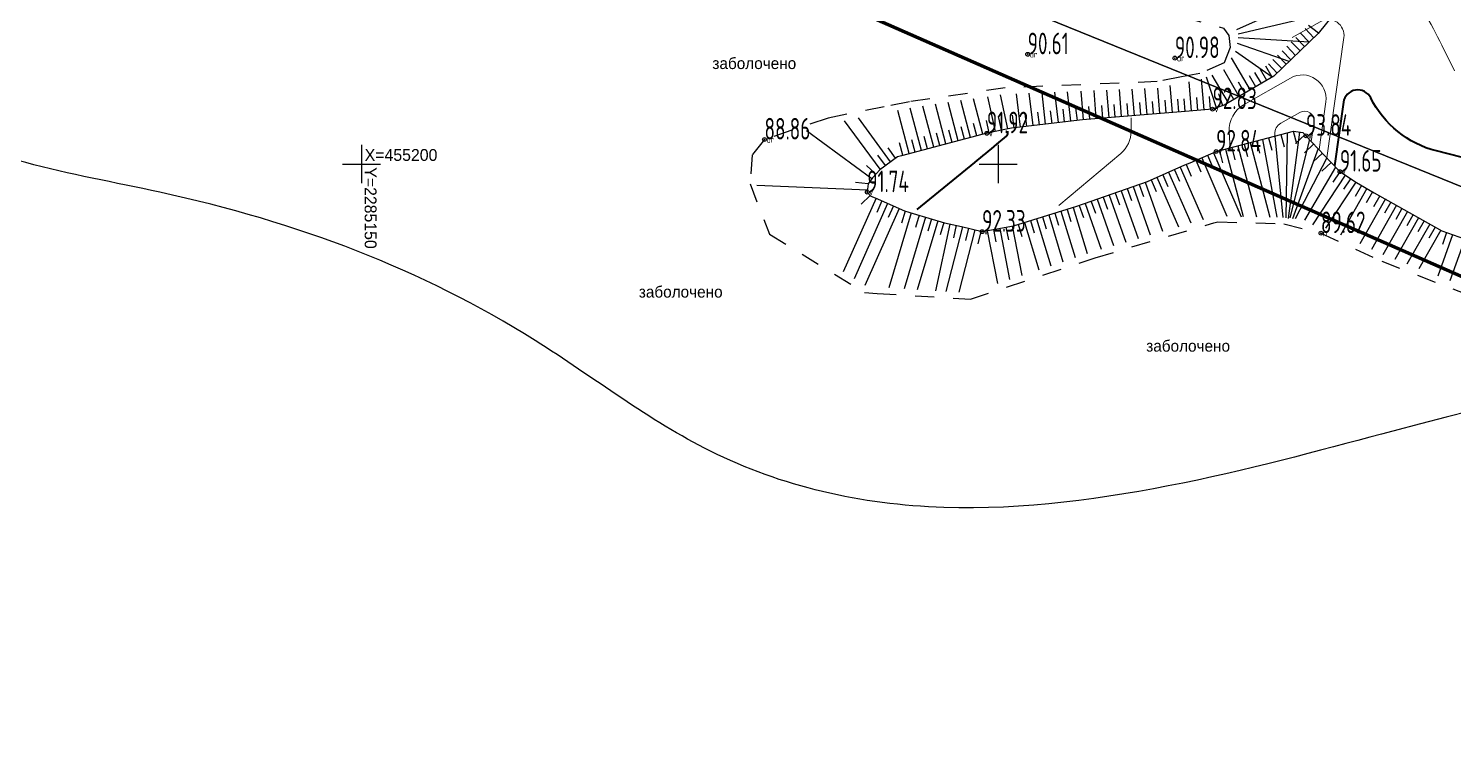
# Model space of a CAD drawing. Header units: metres. Extents: x 2284092 to 2335310, y 454860 to 483236.
# Drawn here: x 2285123.8 to 2285235.8, y 455154.5 to 455210.7 of the extents above; entities that cross this region are included whole.
import ezdxf

# ---------------------------------------------------------------- set-up
doc = ezdxf.new("R2010")
doc.units = ezdxf.units.M
doc.header["$PDMODE"] = 32
doc.header["$PDSIZE"] = 0.3
doc.linetypes.add('ЛИНИЯ_1.5-1.5', pattern=[3, 1.5, -1.5])
for name, color, linetype in [('-_линия', 7, 'Continuous'), ('0 @ 0.5', 7, 'Continuous'), ('Eg.14_Ограждения', 7, 'Continuous'), ('INHABITED', 14, 'Continuous'), ('MUNICIPAL', 14, 'Continuous'), ('Pn', 7, 'Continuous'), ('Pur', 7, 'Continuous'), ('Pv', 7, 'Continuous'), ('T', 7, 'Continuous'), ('КОД', 7, 'Continuous')]:
    doc.layers.add(name, color=color, linetype=linetype)
doc.styles.get("Standard").update_dxf_attribs({"font": 'eskdu.shx'})
doc.styles.add('Рубленый (Р-131)', font='p131.ttf')
doc.linetypes.add('КОНТУР', pattern='A,0,-0.5,[133,ltypeshp.shx,S=0.05,R=0,X=-0.5,Y=0],-0.5', length=1)
doc.linetypes.add('ЛИНИЯ_СВЯЗИ', pattern='A,4.5,[133,ltypeshp.shx,S=0.2,R=0,X=-0.2,Y=0],1e-05,[133,ltypeshp.shx,S=0.15,R=0,X=-0.15,Y=0],1e-05,[133,ltypeshp.shx,S=0.1,R=0,X=-0.1,Y=0],1e-05,[133,ltypeshp.shx,S=0.05,R=0,X=-0.05,Y=0],4.5,-2', length=11.00003)

# ---------------------------------------------------------------- blocks, each defined once
blk = doc.blocks.new('Крест сетки')
at = {"color": 72, "linetype": 'Continuous'}
for p, q in [((0, 3), (0, -3)), ((-3, 0), (3, 0))]:
    blk.add_line(p, q, dxfattribs=at)

msp = doc.modelspace()

# ---------------------------------------------------------------- linework, layer by layer
at = {"layer": '-_линия', "color": 1, "lineweight": 100}
msp.add_lwpolyline([(2285105.13, 455277.24), (2285117.4, 455259.73), (2285144.62, 455235.58), (2285171.81, 455219.58), (2285240.61, 455189.33), (2285360, 455273.88), (2285357.65, 455293.4), (2285424.76, 455347.94), (2285357.37, 455373.11), (2285280.03, 455419.53), (2285266.62, 455433.92), (2285255.62, 455428.3), (2285226.87, 455420.54), (2285211.36, 455393), (2285192.75, 455364.76), (2285174.58, 455340.43), (2285155.32, 455328.55), (2285142.87, 455312.81), (2285125.4, 455297.81), (2285117.19, 455291.73), (2285115.97, 455282.88)], close=True, dxfattribs=at)
at = {"linetype": 'Continuous'}
for p, q in [((2285228.15, 455214.76), (2285218.73, 455210.56)), ((2285225.15, 455210.28), (2285224.37, 455210.9)), ((2285224.07, 455209.23), (2285223.38, 455209.95)), ((2285224.43, 455209.58), (2285223.74, 455210.3)), ((2285224.79, 455209.93), (2285224.1, 455210.65)), ((2285222.99, 455208.19), (2285222.3, 455208.91)), ((2285223.35, 455208.54), (2285222.66, 455209.26)), ((2285223.71, 455208.89), (2285223.02, 455209.61)), ((2285219.81, 455205.82), (2285218.33, 455208.36)), ((2285221.53, 455206.83), (2285221.03, 455207.7)), ((2285221.91, 455207.15), (2285221.22, 455207.87)), ((2285222.27, 455207.5), (2285221.58, 455208.22)), ((2285222.63, 455207.85), (2285221.94, 455208.57)), ((2285215.19, 455204.18), (2285215, 455206.46)), ((2285216.18, 455204.26), (2285215.98, 455206.68)), ((2285217.16, 455204.43), (2285216.36, 455206.82)), ((2285218.08, 455204.82), (2285216.8, 455207)), ((2285218.94, 455205.32), (2285217.73, 455207.4)), ((2285219.37, 455205.57), (2285218.87, 455206.44)), ((2285220.24, 455206.08), (2285219.73, 455206.94)), ((2285220.67, 455206.33), (2285220.16, 455207.19)), ((2285221.1, 455206.58), (2285220.6, 455207.44)), ((2285199.78, 455202.56), (2285199.2, 455205.29)), ((2285200.76, 455202.77), (2285200.19, 455205.43)), ((2285201.75, 455202.91), (2285201.44, 455205.53)), ((2285202.74, 455203.03), (2285202.44, 455205.57)), ((2285203.73, 455203.14), (2285203.45, 455205.61)), ((2285204.73, 455203.26), (2285204.45, 455205.65)), ((2285205.72, 455203.37), (2285205.45, 455205.69)), ((2285206.71, 455203.49), (2285206.53, 455205.73)), ((2285207.71, 455203.57), (2285207.53, 455205.77)), ((2285208.71, 455203.65), (2285208.53, 455205.81)), ((2285209.7, 455203.73), (2285209.53, 455205.85)), ((2285210.7, 455203.81), (2285210.53, 455205.9)), ((2285211.7, 455203.9), (2285211.53, 455205.94)), ((2285212.69, 455203.98), (2285212.53, 455205.97)), ((2285213.69, 455204.06), (2285213.52, 455206.17)), ((2285216.68, 455204.31), (2285216.6, 455205.3)), ((2285217.64, 455204.58), (2285217.32, 455205.53)), ((2285218.51, 455205.07), (2285218.01, 455205.93)), ((2285193, 455200.82), (2285192.11, 455204.21)), ((2285193.97, 455201.07), (2285193.1, 455204.4)), ((2285194.94, 455201.32), (2285194.09, 455204.55)), ((2285195.9, 455201.58), (2285195.09, 455204.7)), ((2285196.87, 455201.83), (2285196.08, 455204.84)), ((2285197.84, 455202.08), (2285197.08, 455204.99)), ((2285198.81, 455202.34), (2285198.07, 455205.13)), ((2285204.23, 455203.2), (2285204.11, 455204.19)), ((2285205.22, 455203.32), (2285205.11, 455204.31)), ((2285206.22, 455203.43), (2285206.1, 455204.43)), ((2285207.21, 455203.53), (2285207.13, 455204.52)), ((2285208.21, 455203.61), (2285208.13, 455204.61)), ((2285209.2, 455203.69), (2285209.12, 455204.69)), ((2285210.2, 455203.77), (2285210.12, 455204.77)), ((2285211.2, 455203.86), (2285211.12, 455204.85)), ((2285212.19, 455203.94), (2285212.11, 455204.93)), ((2285213.19, 455204.02), (2285213.11, 455205.02)), ((2285214.19, 455204.1), (2285214.11, 455205.1)), ((2285214.69, 455204.14), (2285214.61, 455205.14)), ((2285215.68, 455204.22), (2285215.6, 455205.22)), ((2285190.74, 455199.59), (2285187.94, 455203.41)), ((2285191.55, 455200.18), (2285189.02, 455203.63)), ((2285198.32, 455202.21), (2285198.07, 455203.18)), ((2285199.29, 455202.45), (2285199.08, 455203.43)), ((2285200.27, 455202.66), (2285200.06, 455203.64)), ((2285201.25, 455202.85), (2285201.13, 455203.85)), ((2285202.24, 455202.97), (2285202.13, 455203.96)), ((2285203.24, 455203.08), (2285203.12, 455204.08)), ((2285190.07, 455198.85), (2285184.96, 455202.61)), ((2285194.45, 455201.2), (2285194.2, 455202.16)), ((2285195.42, 455201.45), (2285195.17, 455202.42)), ((2285196.39, 455201.7), (2285196.13, 455202.67)), ((2285197.35, 455201.96), (2285197.1, 455202.92)), ((2285220.76, 455201.94), (2285221.89, 455195.84)), ((2285221.24, 455202.07), (2285221.5, 455201.1)), ((2285221.73, 455202.2), (2285222.36, 455195.79)), ((2285222.21, 455202.33), (2285222.47, 455201.36)), ((2285222.7, 455202.45), (2285222.6, 455195.78)), ((2285223.67, 455202.52), (2285222.77, 455195.73)), ((2285224.44, 455201.94), (2285222.91, 455195.77)), ((2285223.18, 455202.58), (2285223.43, 455201.61)), ((2285224.09, 455202.31), (2285223.36, 455201.63)), ((2285191.95, 455200.47), (2285191.36, 455201.28)), ((2285192.52, 455200.69), (2285192.26, 455201.66)), ((2285193.48, 455200.94), (2285193.23, 455201.91)), ((2285216.9, 455200.89), (2285219.08, 455195.86)), ((2285217.38, 455201.05), (2285217.63, 455200.09)), ((2285217.86, 455201.18), (2285219.25, 455195.88)), ((2285218.34, 455201.31), (2285218.6, 455200.34)), ((2285218.83, 455201.44), (2285220.3, 455195.85)), ((2285219.31, 455201.56), (2285219.57, 455200.6)), ((2285219.79, 455201.69), (2285221.34, 455195.82)), ((2285220.28, 455201.82), (2285220.53, 455200.85)), ((2285225.12, 455201.22), (2285223.12, 455195.71)), ((2285224.78, 455201.58), (2285224.05, 455200.89)), ((2285225.47, 455200.85), (2285224.74, 455200.17)), ((2285190.4, 455199.22), (2285189.66, 455199.89)), ((2285191.14, 455199.88), (2285190.55, 455200.69)), ((2285214.3, 455199.76), (2285216.11, 455195.65)), ((2285214.76, 455199.97), (2285215.15, 455199.05)), ((2285215.53, 455200.3), (2285215.92, 455199.38)), ((2285215.99, 455200.5), (2285217.97, 455195.9)), ((2285216.45, 455200.69), (2285216.84, 455199.78)), ((2285225.81, 455200.49), (2285223.33, 455195.7)), ((2285226.5, 455199.77), (2285224.05, 455195.58)), ((2285226.16, 455200.13), (2285225.43, 455199.44)), ((2285211.55, 455198.57), (2285212.91, 455194.72)), ((2285212.01, 455198.76), (2285212.41, 455197.84)), ((2285212.47, 455198.96), (2285214.17, 455195.08)), ((2285212.93, 455199.16), (2285213.33, 455198.25)), ((2285213.38, 455199.36), (2285215.14, 455195.37)), ((2285213.84, 455199.56), (2285214.24, 455198.65)), ((2285227.26, 455199.13), (2285224.68, 455195.23)), ((2285228.09, 455198.58), (2285225.7, 455194.96)), ((2285226.84, 455199.4), (2285226.29, 455198.57)), ((2285227.68, 455198.85), (2285227.13, 455198.02)), ((2285189.73, 455197.94), (2285181.06, 455198.31)), ((2285189.78, 455198.44), (2285188.79, 455198.56)), ((2285189.96, 455197.54), (2285189.23, 455196.85)), ((2285208.72, 455197.57), (2285210.03, 455193.87)), ((2285209.19, 455197.74), (2285209.52, 455196.8)), ((2285209.66, 455197.91), (2285210.99, 455194.15)), ((2285210.13, 455198.07), (2285210.47, 455197.13)), ((2285210.6, 455198.24), (2285211.95, 455194.43)), ((2285211.08, 455198.4), (2285211.41, 455197.46)), ((2285228.96, 455198.08), (2285226.89, 455194.41)), ((2285228.53, 455198.33), (2285228.03, 455197.45)), ((2285229.4, 455197.83), (2285228.91, 455196.96)), ((2285229.97, 455197.51), (2285229.48, 455196.64)), ((2285190.41, 455197.32), (2285187.82, 455191.52)), ((2285191.32, 455196.91), (2285188.68, 455190.99)), ((2285192.23, 455196.51), (2285189.54, 455190.47)), ((2285190.86, 455197.12), (2285190.46, 455196.2)), ((2285191.78, 455196.71), (2285191.37, 455195.8)), ((2285205.41, 455196.44), (2285205.7, 455195.48)), ((2285205.89, 455196.59), (2285206.99, 455192.96)), ((2285206.36, 455196.74), (2285206.69, 455195.8)), ((2285206.83, 455196.91), (2285208.1, 455193.31)), ((2285207.3, 455197.07), (2285207.64, 455196.13)), ((2285207.78, 455197.24), (2285209.07, 455193.59)), ((2285208.25, 455197.41), (2285208.58, 455196.46)), ((2285230.41, 455197.26), (2285228.4, 455193.72)), ((2285231.28, 455196.77), (2285229.31, 455193.3)), ((2285230.84, 455197.02), (2285230.35, 455196.15)), ((2285231.71, 455196.52), (2285231.22, 455195.65)), ((2285193.17, 455196.17), (2285191.41, 455190.27)), ((2285192.69, 455196.31), (2285192.41, 455195.35)), ((2285194.29, 455195.83), (2285192.61, 455190.2)), ((2285193.81, 455195.98), (2285193.52, 455195.02)), ((2285195.25, 455195.55), (2285193.63, 455190.13)), ((2285194.77, 455195.69), (2285194.48, 455194.73)), ((2285196.21, 455195.29), (2285195.08, 455190.05)), ((2285195.73, 455195.4), (2285195.44, 455194.44)), ((2285201.58, 455195.27), (2285201.87, 455194.32)), ((2285202.06, 455195.42), (2285203.19, 455191.7)), ((2285202.54, 455195.57), (2285202.83, 455194.61)), ((2285203.02, 455195.71), (2285204.14, 455192.01)), ((2285203.49, 455195.86), (2285203.78, 455194.9)), ((2285203.97, 455196), (2285205.09, 455192.33)), ((2285204.45, 455196.15), (2285204.74, 455195.19)), ((2285204.93, 455196.29), (2285206.04, 455192.65)), ((2285232.15, 455196.28), (2285230.22, 455192.88)), ((2285233.02, 455195.78), (2285231.16, 455192.5)), ((2285232.58, 455196.03), (2285232.09, 455195.16)), ((2285233.89, 455195.29), (2285232.1, 455192.13)), ((2285233.45, 455195.54), (2285232.96, 455194.67)), ((2285197.19, 455195.08), (2285195.9, 455189.99)), ((2285196.7, 455195.19), (2285196.49, 455194.21)), ((2285198.16, 455194.83), (2285196.92, 455189.93)), ((2285197.68, 455194.96), (2285197.43, 455193.99)), ((2285198.65, 455194.71), (2285198.4, 455193.74)), ((2285199.14, 455194.76), (2285199.94, 455190.61)), ((2285199.63, 455194.86), (2285199.82, 455193.88)), ((2285200.12, 455194.95), (2285200.89, 455190.93)), ((2285200.61, 455195.05), (2285200.8, 455194.06)), ((2285201.1, 455195.14), (2285201.85, 455191.25)), ((2285234.76, 455194.8), (2285233.04, 455191.76)), ((2285234.32, 455195.05), (2285233.83, 455194.18)), ((2285235.69, 455194.45), (2285234.53, 455191.19)), ((2285235.22, 455194.62), (2285234.89, 455193.68)), ((2285236.64, 455194.11), (2285235.46, 455190.82))]:
    msp.add_line(p, q, dxfattribs=at)
for points in [[(2285214.19, 455217.29), (2285222.23, 455216.31), (2285226.91, 455215.77), (2285227.65, 455215.41), (2285228.14, 455214.98), (2285228.17, 455214.5), (2285227.95, 455213.79), (2285225.14, 455210.26), (2285221.66, 455206.91), (2285217.74, 455204.62), (2285216.84, 455204.32), (2285214.69, 455204.14)], [(2285226.55, 455212.03), (2285218.84, 455210.2)], [(2285224.43, 455209.58), (2285218.84, 455209.91)], [(2285221.53, 455206.83), (2285218.65, 455208.84)], [(2285222.85, 455208.06), (2285218.81, 455209.47)], [(2285229.54, 455197.75), (2285234.84, 455194.76), (2285237.52, 455193.8), (2285238.71, 455193.4), (2285239.76, 455193.33), (2285241.55, 455193.37), (2285251.04, 455193.18), (2285258.99, 455193.78), (2285260.01, 455194.12), (2285260.19, 455194.36), (2285260.3, 455194.62), (2285260.45, 455195.24), (2285260.77, 455195.82), (2285262.74, 455197.6), (2285270.32, 455204.58)], [(2285214.69, 455204.14), (2285206.62, 455203.48), (2285201.05, 455202.83), (2285199.12, 455202.42), (2285192.41, 455200.66)], [(2285215.07, 455200.1), (2285217.12, 455200.99), (2285217.12, 455200.99), (2285223.19, 455202.58), (2285223.93, 455202.49), (2285224.15, 455202.25), (2285226.12, 455200.16), (2285226.84, 455199.41), (2285228.15, 455198.54), (2285229.54, 455197.75)], [(2285192.41, 455200.66), (2285192.1, 455200.58), (2285190.7, 455199.55), (2285190.12, 455198.91), (2285189.78, 455198.46), (2285189.73, 455198.04), (2285189.72, 455197.79), (2285190, 455197.49), (2285190.35, 455197.35), (2285192.64, 455196.33), (2285193.33, 455196.12)], [(2285193.33, 455196.12), (2285195.79, 455195.38), (2285197.13, 455195.09), (2285198.74, 455194.69), (2285201.21, 455195.16), (2285206.19, 455196.68), (2285211.72, 455198.63), (2285214.66, 455199.93), (2285215.07, 455200.1)]]:
    msp.add_lwpolyline(points, dxfattribs=at)
at = {"color": 5, "linetype": 'ЛИНИЯ_1.5-1.5'}
for points in [[(2285214.24, 455211.56), (2285214.47, 455211.57), (2285217.71, 455210.68), (2285218.12, 455210.1), (2285218.22, 455209.17), (2285217.76, 455207.95), (2285215.83, 455207.13), (2285214.4, 455206.85)], [(2285214.4, 455206.85), (2285212.5, 455206.48), (2285200.56, 455205.99), (2285193.04, 455204.9), (2285191.05, 455204.5)], [(2285191.05, 455204.5), (2285186.64, 455203.62), (2285181.65, 455201.93), (2285180.68, 455200.72), (2285180.52, 455198.44), (2285182.04, 455194.49), (2285189.5, 455189.91), (2285190.49, 455189.84)], [(2285228.07, 455193.32), (2285230.13, 455192.37), (2285239.42, 455188.74), (2285250.05, 455189.62), (2285259.69, 455191.42), (2285265.72, 455193.52), (2285272.19, 455198.64), (2285274.85, 455201.11)], [(2285190.49, 455189.84), (2285197.82, 455189.38), (2285207.62, 455192.64), (2285217.03, 455195.4)], [(2285217.04, 455195.41), (2285217.25, 455195.47), (2285222.43, 455195.3), (2285225.35, 455194.57), (2285228.07, 455193.32)]]:
    msp.add_lwpolyline(points, dxfattribs=at)
at = {"linetype": 'КОНТУР'}
msp.add_spline([(2285264.83, 455184.27), (2285252.49, 455181.4, 89.52), (2285230.99, 455179.02), (2285195.74, 455173.01), (2285177.4, 455177.44), (2285163.65, 455186.13), (2285134.16, 455197.79), (2285114.52, 455204.18), (2285101.9, 455221.9), (2285093.76, 455230.04), (2285066.17, 455231.82), (2285046.88, 455242.92), (2285022.59, 455243.56)], degree=3, dxfattribs=at)
at = {"layer": 'Eg.14_Ограждения', "color": 42, "linetype": 'Continuous', "lineweight": 15, "ltscale": 0.5, "flags": 128}
for points, elevation in [([(2285191.11, 455319.42, 0), (2285188.85, 455311.04)], 91), ([(2285121.01, 455530.83, 0), (2285131.18, 455533.9)], 93), ([(2285137.69, 455396.96, 0), (2285133.53, 455400.65)], 93), ([(2285183.34, 455357.59, 0), (2285178.64, 455362.17)], 93), ([(2285186.8, 455317.74, 0), (2285185.05, 455311.23)], 91.5), ([(2285161.37, 455354.79, 0), (2285167.02, 455348.34)], 92.5), ([(2285181.37, 455628.72, 0), (2285184.82, 455627.52)], 89.5), ([(2285195.22, 455585.45, 0), (2285195.12, 455589.56)], 96.5), ([(2285199, 455603.61, -0.000001), (2285200.8, 455606.98)], 96.5), ([(2285395.85, 455330.97, 0), (2285394.79, 455333.82)], 98.5), ([(2285194.23, 455316.7, 0), (2285193.84, 455315.25)], 90.5), ([(2285304.32, 455260.89, -0.000001), (2285297.79, 455262.96)], 94.5), ([(2285235.63, 455293.58, 0), (2285235.55, 455294.66)], 92.5), ([(2285235.84, 455207.34), (2285234.84, 455209.34, 0.022568), (2285232.02, 455214.43)], 92.5), ([(2285223.09, 455209.94), (2285225.3, 455211.19, -0.623408), (2285227.15, 455209.94), (2285225.81, 455200.5)], 92.5), ([(2285225.2, 455201.14), (2285225.73, 455204.89, 0.623409), (2285222.97, 455206.76), (2285219.28, 455204.66, 0.283976), (2285218.15, 455202.57), (2285218.22, 455201.18)], 93), ([(2285224.59, 455201.78), (2285224.81, 455203.3, 0.62341), (2285223.69, 455204.06), (2285222.19, 455203.21, 0.283975), (2285221.73, 455202.36), (2285221.76, 455201.8)], 93.5), ([(2285210.44, 455203.63), (2285210.44, 455202.57, -0.222494), (2285209.63, 455200.84), (2285204.76, 455196.75)], 92.5)]:
    msp.add_lwpolyline(points, format="xyb", dxfattribs=dict(at, elevation=elevation))
at = {"layer": 'Eg.14_Ограждения', "color": 42, "linetype": 'Continuous', "lineweight": 40, "ltscale": 0.5, "flags": 128}
for points, elevation in [([(2285149.03, 455344.01, 0), (2285143.48, 455347.36)], 92), ([(2285173.89, 455628.54, 0), (2285177.8, 455627.17)], 90), ([(2285230.39, 455299.2, 0), (2285230.76, 455293.92)], 92), ([(2284765.29, 455326.01, -0.000001), (2284763.78, 455328.74)], 86), ([(2285253.91, 455193.91), (2285243.44, 455197.35, -0.091395), (2285240.89, 455198.74), (2285240.89, 455198.74, 0.108394), (2285238.31, 455200.04), (2285234.42, 455201.03, -0.218379), (2285229.26, 455205.2), (2285229.26, 455205.2, 0.73668), (2285227.12, 455204.86), (2285226.41, 455199.85)], 92), ([(2285193.65, 455196.44), (2285198.17, 455200.13, 0.003306), (2285199.9, 455201.56), (2285200.65, 455202.19, 0.222495), (2285200.76, 455202.44), (2285200.76, 455202.59)], 92)]:
    msp.add_lwpolyline(points, format="xyb", dxfattribs=dict(at, elevation=elevation))
at = {"layer": 'INHABITED', "linetype": 'Continuous'}
for points in [[(2284917.2, 455240.8), (2285097.4, 455254.7), (2285309.3, 455168.6), (2285333.81, 455110.77), (2285339.79, 455110.85), (2285339.39, 455050.11), (2285339.7, 455018.44), (2285335.22, 455018.04), (2285318.73, 455005.83), (2285312, 455001), (2285313.2, 454984.6), (2285301.3, 454975.7), (2285301.7, 454941.9), (2285296.7, 454941.6), (2285296, 454924.4), (2285295.41, 454911.85), (2285297.8, 454911.17), (2285297.71, 454907.94), (2285320.4, 454912.8), (2285320.4, 454890.56), (2285301.07, 454890.89), (2285300.69, 454888.84), (2285294.3, 454888.4), (2285292.98, 454859.8)], [(2284917.2, 455240.8), (2285097.4, 455254.7), (2285309.3, 455168.6), (2285333.81, 455110.77)], [(2284917.2, 455240.8), (2285097.4, 455254.7), (2285309.3, 455168.6), (2285333.81, 455110.77), (2285339.79, 455110.85), (2285339.39, 455050.11), (2285339.7, 455018.44), (2285335.22, 455018.04), (2285318.73, 455005.83), (2285312, 455001), (2285313.2, 454984.6), (2285301.3, 454975.7), (2285301.7, 454941.9), (2285296.7, 454941.6), (2285296, 454924.4), (2285295.41, 454911.85), (2285297.8, 454911.17), (2285297.71, 454907.94), (2285320.4, 454912.8), (2285320.4, 454890.56), (2285301.07, 454890.89), (2285300.69, 454888.84), (2285294.3, 454888.4), (2285292.98, 454859.8)]]:
    msp.add_lwpolyline(points, dxfattribs=at)
at = {"layer": 'MUNICIPAL', "linetype": 'Continuous'}
for points in [[(2284917.2, 455240.8), (2285097.4, 455254.7), (2285309.3, 455168.6), (2285333.81, 455110.77)], [(2285333.81, 455110.77), (2285309.3, 455168.6), (2285097.4, 455254.7), (2284917.2, 455240.8)], [(2284917.2, 455240.8), (2285097.4, 455254.7), (2285309.3, 455168.6), (2285333.81, 455110.77)], [(2285333.81, 455110.77), (2285309.3, 455168.6), (2285097.4, 455254.7), (2284917.2, 455240.8)]]:
    msp.add_lwpolyline(points, dxfattribs=at)
at = {"layer": 'Pn'}
msp.add_point((2285225.35, 455194.57, 89.62), dxfattribs=at)
at = {"layer": 'Pur'}
for p in [(2285202.32, 455208.63, 90.61), (2285213.88, 455208.33, 90.98), (2285181.65, 455201.93, 88.86)]:
    msp.add_point(p, dxfattribs=at)
at = {"layer": 'Pv'}
for p in [(2285216.84, 455204.32, 92.83), (2285199.12, 455202.42, 91.92), (2285224.18, 455202.22, 93.84), (2285217.12, 455200.99, 92.84), (2285226.84, 455199.41, 91.65), (2285189.72, 455197.79, 91.74), (2285198.74, 455194.69, 92.33)]:
    msp.add_point(p, dxfattribs=at)

# ---------------------------------------------------------------- block references
at = {"layer": '0 @ 0.5', "linetype": 'ЛИНИЯ_1.5-1.5', "xscale": 0.5, "yscale": 0.5, "zscale": 0.5}
for p in [(2285150, 455200), (2285200, 455200)]:
    msp.add_blockref('Крест сетки', p, dxfattribs=at)

# ---------------------------------------------------------------- texts
at = {"linetype": 'ЛИНИЯ_СВЯЗИ', "style": 'Рубленый (Р-131)'}
for p in [(2285177.56, 455207.47), (2285171.78, 455189.51), (2285211.63, 455185.26, 89.52)]:
    msp.add_text('заболочено', height=0.9, dxfattribs=at).set_placement(p)
at = {"linetype": 'ЛИНИЯ_1.5-1.5', "style": 'Рубленый (Р-131)'}
msp.add_text('X=455200', height=0.931, dxfattribs=at).set_placement((2285150.25, 455200.25))
msp.add_text('Y=2285150', height=0.931, rotation=270, dxfattribs=at).set_placement((2285150.25, 455199.75))
at = {"layer": 'T', "width": 0.8}
for s, p in [('90.61', (2285202.32, 455208.63, 90.61)), ('90.98', (2285213.88, 455208.33, 90.98)), ('92.83', (2285216.84, 455204.32, 92.83)), ('88.86', (2285181.65, 455201.93, 88.86)), ('91.92', (2285199.12, 455202.42, 91.92)), ('93.84', (2285224.18, 455202.22, 93.84)), ('92.84', (2285217.12, 455200.99, 92.84)), ('91.65', (2285226.84, 455199.41, 91.65)), ('91.74', (2285189.72, 455197.79, 91.74)), ('92.33', (2285198.74, 455194.69, 92.33)), ('89.62', (2285225.35, 455194.57, 89.62))]:
    msp.add_text(s, height=1.7, dxfattribs=at).set_placement(p)
at = {"layer": 'КОД'}
for s, p in [('ur', (2285202.47, 455208.38, 90.61)), ('ur', (2285214.03, 455208.08, 90.98)), ('v', (2285216.99, 455204.07, 92.83)), ('ur', (2285181.8, 455201.68, 88.86)), ('v', (2285199.27, 455202.17, 91.91)), ('v', (2285224.33, 455201.97, 93.84)), ('v', (2285217.27, 455200.74, 92.84)), ('v', (2285226.99, 455199.16, 91.65)), ('v', (2285189.87, 455197.54, 91.74)), ('v', (2285198.89, 455194.44, 92.33)), ('n', (2285225.5, 455194.32, 89.62))]:
    msp.add_text(s, height=0.5, dxfattribs=at).set_placement(p)

doc.saveas('drawing.dxf')
